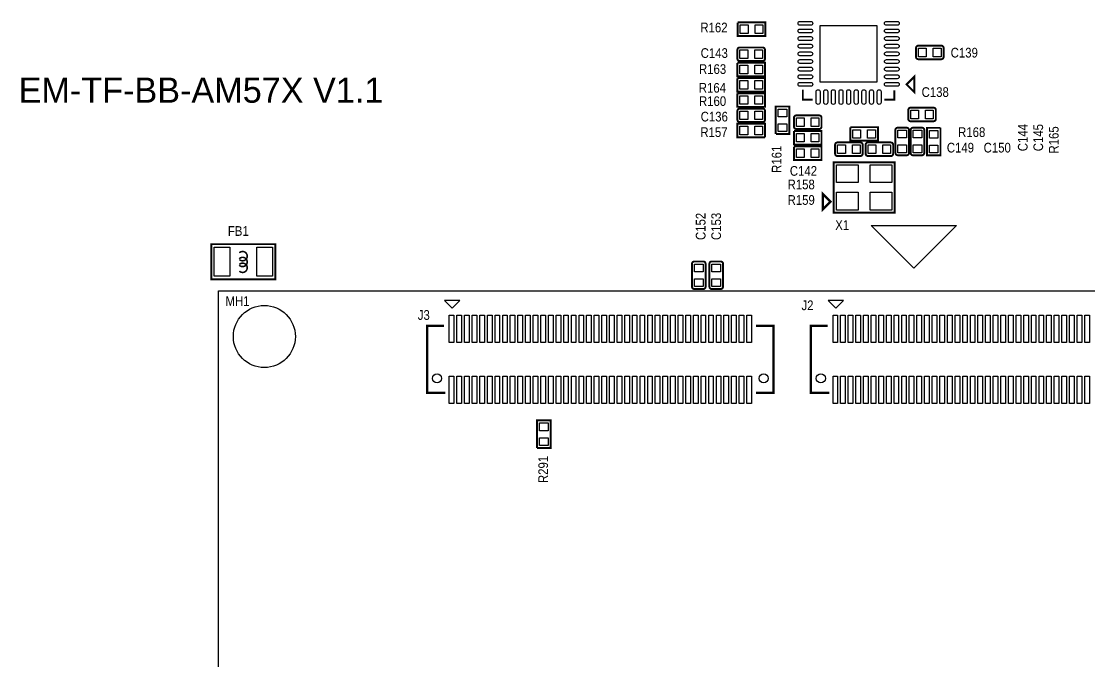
# Model space of a CAD drawing. Extents: x 0 to 228, y 0 to 175.
# Drawn here: x 74.6 to 144.6, y 89.7 to 131.7 of the extents above; entities that cross this region are included whole.
import ezdxf
from ezdxf.enums import TextEntityAlignment as Align

# ---------------------------------------------------------------- set-up
doc = ezdxf.new("R2010")
doc.units = 0
for name, color, linetype in [('BG_SILKSCREEN_TOP', 85, 'CONTINUOUS'), ('PG_SILKSCREEN_TOP', 253, 'CONTINUOUS'), ('PIN_TOP', 142, 'CONTINUOUS'), ('RD_SILKSCREEN_TOP', 142, 'CONTINUOUS')]:
    doc.layers.add(name, color=color, linetype=linetype)

msp = doc.modelspace()

# ---------------------------------------------------------------- linework, layer by layer
at = {"layer": 'BG_SILKSCREEN_TOP'}
msp.add_lwpolyline([(130.302, 118.312946), (135.89, 118.312946), (133.096, 115.518946)], close=True, dxfattribs=at)
msp.add_lwpolyline([(87.529924, 114.049048), (157.530038, 114.049048), (157.530038, 59.048904), (87.529924, 59.048904), (87.529924, 114.049048)], dxfattribs=at)
at = {"layer": 'PG_SILKSCREEN_TOP'}
for points, const_width in [([(121.55297, 131.629912), (123.356878, 131.629912), (123.356878, 130.740912), (121.55297, 130.740912), (121.55297, 131.616958)], 0.127), ([(121.531126, 128.98501), (123.335034, 128.98501), (123.335034, 128.09601), (121.531126, 128.09601), (121.531126, 128.973072)], 0.127), ([(133.118098, 127.069088), (133.118098, 128.069086), (132.617972, 127.56896), (133.118098, 127.069088)], 0.127), ([(121.531126, 127.985012), (123.335034, 127.985012), (123.335034, 127.096012), (121.531126, 127.096012), (121.531126, 127.973074)], 0.127), ([(121.531126, 126.985014), (123.335034, 126.985014), (123.335034, 126.096014), (121.531126, 126.096014), (121.531126, 126.973076)], 0.127), ([(126.468124, 126.568962), (125.817884, 126.568962), (125.817884, 127.218948)], 0.127), ([(131.818126, 127.16891), (131.818126, 126.568962), (131.167886, 126.568962)], 0.127), ([(124.042932, 124.31395), (124.042932, 126.118112), (124.931932, 126.118112), (124.931932, 124.31395), (124.055124, 124.31395)], 0.127), ([(123.335034, 124.097034), (121.531126, 124.097034), (121.531126, 124.986034), (123.335034, 124.986034), (123.335034, 124.108972)], 0.127), ([(128.931924, 124.764038), (130.736086, 124.764038), (130.736086, 123.875038), (128.931924, 123.875038), (128.931924, 124.751084)], 0.127), ([(134.837932, 124.721112), (134.837932, 122.91695), (133.948932, 122.91695), (133.948932, 124.721112), (134.824978, 124.721112)], 0.127), ([(125.23597, 124.517912), (127.039878, 124.517912), (127.039878, 123.628912), (125.23597, 123.628912), (125.23597, 124.504958)], 0.127), ([(125.23597, 123.501912), (127.039878, 123.501912), (127.039878, 122.612912), (125.23597, 122.612912), (125.23597, 123.488958)], 0.127), ([(127.833882, 122.468894), (131.833874, 122.468894), (131.833874, 119.168926), (127.833882, 119.168926), (127.833882, 122.468894)], 0.127), ([(127.131064, 119.387874), (127.131064, 120.388126), (127.630936, 119.888), (127.131064, 119.387874)], 0.150114), ([(87.053928, 117.051074), (87.053928, 114.800888), (91.254072, 114.800888), (91.254072, 117.101112), (87.053928, 117.101112), (87.053928, 117.051074)], 0.127), ([(102.298754, 111.756952), (101.198934, 111.756952), (101.198934, 107.357164), (102.39883, 107.357164)], 0.150114), ([(122.748802, 111.756952), (123.898914, 111.756952), (123.898914, 107.357164), (122.748802, 107.357164)], 0.150114), ([(127.445008, 111.756952), (126.344934, 111.756952), (126.344934, 107.35691), (127.545084, 107.35691)], 0.150114), ([(108.395008, 103.746046), (108.395008, 105.549192), (109.284008, 105.549192), (109.284008, 103.746046), (108.406946, 103.746046)], 0.127)]:
    msp.add_lwpolyline(points, dxfattribs=dict(at, const_width=const_width))
for points, const_width in [([(121.680986, 129.985008), (122.22988, 129.985008), (122.636026, 129.985008), (123.183904, 129.985008, -0.416583), (123.335034, 129.834894), (123.335034, 129.246884, -0.416808), (123.183904, 129.096008), (121.680986, 129.096008, -0.415058), (121.531126, 129.246884), (121.531126, 129.834894, -0.414824), (121.680986, 129.985008)], 0.127), ([(134.891018, 129.216912), (134.342124, 129.216912), (133.935978, 129.216912), (133.387084, 129.216912, -0.414757), (133.23697, 129.367026), (133.23697, 129.955036, -0.415188), (133.387084, 130.105912), (134.891018, 130.105912, -0.414892), (135.040878, 129.955036), (135.040878, 129.367026, -0.414459), (134.891018, 129.216912)], 0.127), ([(121.680986, 125.985016), (122.22988, 125.985016), (122.636026, 125.985016), (123.183904, 125.985016, -0.416583), (123.335034, 125.834902), (123.335034, 125.246892, -0.416808), (123.183904, 125.096016), (121.680986, 125.096016, -0.415058), (121.531126, 125.246892), (121.531126, 125.834902, -0.414824), (121.680986, 125.985016)], 0.127), ([(134.383018, 125.152912), (133.834124, 125.152912), (133.427978, 125.152912), (132.879084, 125.152912, -0.414757), (132.72897, 125.303026), (132.72897, 125.891036, -0.415188), (132.879084, 126.041912), (134.383018, 126.041912, -0.414892), (134.532878, 125.891036), (134.532878, 125.303026, -0.414459), (134.383018, 125.152912)], 0.127), ([(125.386084, 125.533912), (125.934978, 125.533912), (126.341124, 125.533912), (126.890018, 125.533912, -0.414892), (127.039878, 125.383036), (127.039878, 124.795026, -0.414459), (126.890018, 124.644912), (125.386084, 124.644912, -0.414757), (125.23597, 124.795026), (125.23597, 125.383036, -0.415188), (125.386084, 125.533912)], 0.127), ([(131.884928, 123.074938), (131.884928, 123.624086), (131.884928, 124.029978), (131.884928, 124.579126, -0.413272), (132.035042, 124.728986), (132.624068, 124.728986, -0.413765), (132.773928, 124.579126), (132.773928, 123.074938, -0.413898), (132.624068, 122.925078), (132.035042, 122.925078, -0.413404), (131.884928, 123.074938)], 0.127), ([(133.773926, 124.579126), (133.773926, 124.029978), (133.773926, 123.624086), (133.773926, 123.074938, -0.413898), (133.624066, 122.925078), (133.03504, 122.925078, -0.413404), (132.884926, 123.074938), (132.884926, 124.579126, -0.413272), (133.03504, 124.728986), (133.624066, 124.728986, -0.413765), (133.773926, 124.579126)], 0.127), ([(128.08204, 123.763024), (128.630934, 123.763024), (129.03708, 123.763024), (129.584958, 123.763024, -0.416484), (129.736088, 123.61291), (129.736088, 123.023884, -0.414793), (129.584958, 122.874024), (128.08204, 122.874024, -0.413337), (127.931926, 123.023884), (127.931926, 123.61291, -0.415023), (128.08204, 123.763024)], 0.127), ([(130.082036, 123.763024), (130.63093, 123.763024), (131.037076, 123.763024), (131.584954, 123.763024, -0.41582), (131.735068, 123.61291), (131.735068, 123.023884, -0.414128), (131.584954, 122.874024), (130.082036, 122.874024, -0.413337), (129.931922, 123.023884), (129.931922, 123.61291, -0.415023), (130.082036, 123.763024)], 0.127), ([(88.888062, 116.529104, -0.414006), (89.3191, 116.529104, -0.995605), (88.888062, 116.098066)], 0.102108), ([(88.888062, 116.148104, -0.414006), (89.3191, 116.148104, -0.995605), (88.888062, 115.717066)], 0.102108), ([(88.888062, 115.767104, -0.414006), (89.3191, 115.767104, -0.995605), (88.888062, 115.336066)], 0.102108), ([(118.555008, 114.309906), (118.555008, 114.859054), (118.555008, 115.264946), (118.555008, 115.814094, -0.414492), (118.705122, 115.963954), (119.292878, 115.963954, -0.414492), (119.442992, 115.814094), (119.442992, 114.309906, -0.414492), (119.292878, 114.160046), (118.705122, 114.160046, -0.414492), (118.555008, 114.309906)], 0.127), ([(119.696992, 114.309906), (119.696992, 114.859054), (119.696992, 115.264946), (119.696992, 115.814094, -0.415157), (119.848122, 115.963954), (120.435878, 115.963954, -0.415157), (120.587008, 115.814094), (120.587008, 114.309906, -0.415157), (120.435878, 114.160046), (119.848122, 114.160046, -0.415157), (119.696992, 114.309906)], 0.127)]:
    msp.add_lwpolyline(points, format="xyb", dxfattribs=dict(at, const_width=const_width))
for points in [[(102.828852, 112.907064), (103.328724, 113.40719), (102.328726, 113.40719)], [(127.975106, 112.907064), (128.474978, 113.406936), (127.47498, 113.406936)]]:
    msp.add_lwpolyline(points, close=True, dxfattribs=at)
at = {"layer": 'PIN_TOP'}
for points in [[(125.629289, 131.695952), (126.340235, 131.695952, -1), (126.340235, 131.441952), (125.629289, 131.441952, -1)], [(132.006467, 131.441952), (131.295521, 131.441952, -1), (131.295521, 131.695952), (132.006467, 131.695952, -1)], [(125.629289, 131.19608), (126.340235, 131.19608, -1), (126.340235, 130.94208), (125.629289, 130.94208, -1)], [(132.006467, 130.94208), (131.295521, 130.94208, -1), (131.295521, 131.19608), (132.006467, 131.19608, -1)], [(125.629289, 130.695954), (126.340235, 130.695954, -1), (126.340235, 130.441954), (125.629289, 130.441954, -1)], [(132.006467, 130.441954), (131.295521, 130.441954, -1), (131.295521, 130.695954), (132.006467, 130.695954, -1)], [(125.629289, 130.196082), (126.340235, 130.196082, -1), (126.340235, 129.942082), (125.629289, 129.942082, -1)], [(125.629289, 129.695956), (126.340235, 129.695956, -1), (126.340235, 129.441956), (125.629289, 129.441956, -1)], [(132.006467, 129.942082), (131.295521, 129.942082, -1), (131.295521, 130.196082), (132.006467, 130.196082, -1)], [(132.006467, 129.441956), (131.295521, 129.441956, -1), (131.295521, 129.695956), (132.006467, 129.695956, -1)], [(125.629289, 129.19583), (126.340235, 129.19583, -1), (126.340235, 128.94183), (125.629289, 128.94183, -1)], [(132.006467, 128.94183), (131.295521, 128.94183, -1), (131.295521, 129.19583), (132.006467, 129.19583, -1)], [(125.629289, 128.695958), (126.340235, 128.695958, -1), (126.340235, 128.441958), (125.629289, 128.441958, -1)], [(125.629289, 128.195832), (126.340235, 128.195832, -1), (126.340235, 127.941832), (125.629289, 127.941832, -1)], [(132.006467, 128.441958), (131.295521, 128.441958, -1), (131.295521, 128.695958), (132.006467, 128.695958, -1)], [(132.006467, 127.941832), (131.295521, 127.941832, -1), (131.295521, 128.195832), (132.006467, 128.195832, -1)], [(125.629289, 127.69596), (126.340235, 127.69596, -1), (126.340235, 127.44196), (125.629289, 127.44196, -1)], [(132.006467, 127.44196), (131.295521, 127.44196, -1), (131.295521, 127.69596), (132.006467, 127.69596, -1)], [(126.690882, 126.380367), (126.690882, 127.091313, -1), (126.944882, 127.091313), (126.944882, 126.380367, -1)], [(127.190754, 126.380367), (127.190754, 127.091313, -1), (127.444754, 127.091313), (127.444754, 126.380367, -1)], [(127.69088, 126.380367), (127.69088, 127.091313, -1), (127.94488, 127.091313), (127.94488, 126.380367, -1)], [(128.190752, 126.380367), (128.190752, 127.091313, -1), (128.444752, 127.091313), (128.444752, 126.380367, -1)], [(128.690878, 126.380367), (128.690878, 127.091313, -1), (128.944878, 127.091313), (128.944878, 126.380367, -1)], [(129.191004, 126.380367), (129.191004, 127.091313, -1), (129.445004, 127.091313), (129.445004, 126.380367, -1)], [(129.690876, 126.380367), (129.690876, 127.091313, -1), (129.944876, 127.091313), (129.944876, 126.380367, -1)], [(130.191002, 126.380367), (130.191002, 127.091313, -1), (130.445002, 127.091313), (130.445002, 126.380367, -1)], [(130.690874, 126.380367), (130.690874, 127.091313, -1), (130.944874, 127.091313), (130.944874, 126.380367, -1)]]:
    msp.add_lwpolyline(points, format="xyb", close=True, dxfattribs=at)
for points in [[(121.717816, 130.90525), (121.717816, 131.464304), (122.225816, 131.464304), (122.225816, 130.90525)], [(122.684032, 130.90525), (122.684032, 131.464304), (123.192032, 131.464304), (123.192032, 130.90525)], [(130.671824, 131.422902), (130.671824, 127.71501), (126.963932, 127.71501), (126.963932, 131.422902)], [(121.695972, 129.261362), (121.695972, 129.820416), (122.203972, 129.820416), (122.203972, 129.261362)], [(122.662188, 129.261362), (122.662188, 129.820416), (123.170188, 129.820416), (123.170188, 129.261362)], [(133.909816, 129.940431), (133.909816, 129.381377), (133.401816, 129.381377), (133.401816, 129.940431)], [(134.876032, 129.940431), (134.876032, 129.381377), (134.368032, 129.381377), (134.368032, 129.940431)], [(121.695972, 128.261364), (121.695972, 128.820418), (122.203972, 128.820418), (122.203972, 128.261364)], [(122.662188, 128.261364), (122.662188, 128.820418), (123.170188, 128.820418), (123.170188, 128.261364)], [(121.695972, 127.261366), (121.695972, 127.82042), (122.203972, 127.82042), (122.203972, 127.261366)], [(122.662188, 127.261366), (122.662188, 127.82042), (123.170188, 127.82042), (123.170188, 127.261366)], [(121.695972, 126.261368), (121.695972, 126.820422), (122.203972, 126.820422), (122.203972, 126.261368)], [(122.662188, 126.261368), (122.662188, 126.820422), (123.170188, 126.820422), (123.170188, 126.261368)], [(121.695972, 125.26137), (121.695972, 125.820424), (122.203972, 125.820424), (122.203972, 125.26137)], [(122.662188, 125.26137), (122.662188, 125.820424), (123.170188, 125.820424), (123.170188, 125.26137)], [(124.766451, 125.445012), (124.207397, 125.445012), (124.207397, 125.953012), (124.766451, 125.953012)], [(125.400816, 124.80925), (125.400816, 125.368304), (125.908816, 125.368304), (125.908816, 124.80925)], [(126.367032, 124.80925), (126.367032, 125.368304), (126.875032, 125.368304), (126.875032, 124.80925)], [(133.401816, 125.876431), (133.401816, 125.317377), (132.893816, 125.317377), (132.893816, 125.876431)], [(134.368032, 125.876431), (134.368032, 125.317377), (133.860032, 125.317377), (133.860032, 125.876431)], [(122.203972, 124.820553), (122.203972, 124.261499), (121.695972, 124.261499), (121.695972, 124.820553)], [(123.170188, 124.820553), (123.170188, 124.261499), (122.662188, 124.261499), (122.662188, 124.820553)], [(124.766451, 124.478796), (124.207397, 124.478796), (124.207397, 124.986796), (124.766451, 124.986796)], [(125.400816, 123.79325), (125.400816, 124.352304), (125.908816, 124.352304), (125.908816, 123.79325)], [(126.367032, 123.79325), (126.367032, 124.352304), (126.875032, 124.352304), (126.875032, 123.79325)], [(129.09677, 124.039376), (129.09677, 124.59843), (129.60477, 124.59843), (129.60477, 124.039376)], [(130.062986, 124.039376), (130.062986, 124.59843), (130.570986, 124.59843), (130.570986, 124.039376)], [(132.609463, 124.05614), (132.050409, 124.05614), (132.050409, 124.56414), (132.609463, 124.56414)], [(133.050407, 124.56414), (133.609461, 124.56414), (133.609461, 124.05614), (133.050407, 124.05614)], [(134.113397, 124.556012), (134.672451, 124.556012), (134.672451, 124.048012), (134.113397, 124.048012)], [(125.400816, 122.77725), (125.400816, 123.336304), (125.908816, 123.336304), (125.908816, 122.77725)], [(126.367032, 122.77725), (126.367032, 123.336304), (126.875032, 123.336304), (126.875032, 122.77725)], [(128.096772, 123.039378), (128.096772, 123.598432), (128.604772, 123.598432), (128.604772, 123.039378)], [(129.062988, 123.039378), (129.062988, 123.598432), (129.570988, 123.598432), (129.570988, 123.039378)], [(130.096768, 123.039378), (130.096768, 123.598432), (130.604768, 123.598432), (130.604768, 123.039378)], [(131.062984, 123.039378), (131.062984, 123.598432), (131.570984, 123.598432), (131.570984, 123.039378)], [(132.609463, 123.089924), (132.050409, 123.089924), (132.050409, 123.597924), (132.609463, 123.597924)], [(133.050407, 123.597924), (133.609461, 123.597924), (133.609461, 123.089924), (133.050407, 123.089924)], [(134.113397, 123.589796), (134.672451, 123.589796), (134.672451, 123.081796), (134.113397, 123.081796)], [(128.022858, 121.134886), (128.022858, 122.302778), (129.44475, 122.302778), (129.44475, 121.134886)], [(130.223006, 121.134886), (130.223006, 122.302778), (131.644898, 122.302778), (131.644898, 121.134886)], [(128.022858, 119.335042), (128.022858, 120.502934), (129.44475, 120.502934), (129.44475, 119.335042)], [(130.223006, 119.335042), (130.223006, 120.502934), (131.644898, 120.502934), (131.644898, 119.335042)], [(87.245952, 114.9985), (87.245952, 116.9035), (88.261952, 116.9035), (88.261952, 114.9985)], [(90.046048, 114.9985), (90.046048, 116.9035), (91.062048, 116.9035), (91.062048, 114.9985)], [(119.278527, 115.291108), (118.719473, 115.291108), (118.719473, 115.799108), (119.278527, 115.799108)], [(120.421527, 115.291108), (119.862473, 115.291108), (119.862473, 115.799108), (120.421527, 115.799108)], [(119.278527, 114.324892), (118.719473, 114.324892), (118.719473, 114.832892), (119.278527, 114.832892)], [(120.421527, 114.324892), (119.862473, 114.324892), (119.862473, 114.832892), (120.421527, 114.832892)], [(102.948867, 110.657005), (102.648893, 110.657005), (102.648893, 112.457103), (102.948867, 112.457103)], [(103.448993, 110.657005), (103.149019, 110.657005), (103.149019, 112.457103), (103.448993, 112.457103)], [(103.948865, 110.657005), (103.648891, 110.657005), (103.648891, 112.457103), (103.948865, 112.457103)], [(104.448991, 110.657005), (104.149017, 110.657005), (104.149017, 112.457103), (104.448991, 112.457103)], [(104.948863, 110.657005), (104.648889, 110.657005), (104.648889, 112.457103), (104.948863, 112.457103)], [(105.448989, 110.657005), (105.149015, 110.657005), (105.149015, 112.457103), (105.448989, 112.457103)], [(105.948861, 110.657005), (105.648887, 110.657005), (105.648887, 112.457103), (105.948861, 112.457103)], [(106.448987, 110.657005), (106.149013, 110.657005), (106.149013, 112.457103), (106.448987, 112.457103)], [(106.948859, 110.657005), (106.648885, 110.657005), (106.648885, 112.457103), (106.948859, 112.457103)], [(107.448985, 110.657005), (107.149011, 110.657005), (107.149011, 112.457103), (107.448985, 112.457103)], [(107.948857, 110.657005), (107.648883, 110.657005), (107.648883, 112.457103), (107.948857, 112.457103)], [(108.448983, 110.657005), (108.149009, 110.657005), (108.149009, 112.457103), (108.448983, 112.457103)], [(108.948855, 110.657005), (108.648881, 110.657005), (108.648881, 112.457103), (108.948855, 112.457103)], [(109.448981, 110.657005), (109.149007, 110.657005), (109.149007, 112.457103), (109.448981, 112.457103)], [(109.948853, 110.657005), (109.648879, 110.657005), (109.648879, 112.457103), (109.948853, 112.457103)], [(110.448979, 110.657005), (110.149005, 110.657005), (110.149005, 112.457103), (110.448979, 112.457103)], [(110.948851, 110.657005), (110.648877, 110.657005), (110.648877, 112.457103), (110.948851, 112.457103)], [(111.448977, 110.657005), (111.149003, 110.657005), (111.149003, 112.457103), (111.448977, 112.457103)], [(111.948849, 110.657005), (111.648875, 110.657005), (111.648875, 112.457103), (111.948849, 112.457103)], [(112.448975, 110.657005), (112.149001, 110.657005), (112.149001, 112.457103), (112.448975, 112.457103)], [(112.948847, 110.657005), (112.648873, 110.657005), (112.648873, 112.457103), (112.948847, 112.457103)], [(113.448973, 110.657005), (113.148999, 110.657005), (113.148999, 112.457103), (113.448973, 112.457103)], [(113.948845, 110.657005), (113.648871, 110.657005), (113.648871, 112.457103), (113.948845, 112.457103)], [(114.448971, 110.657005), (114.148997, 110.657005), (114.148997, 112.457103), (114.448971, 112.457103)], [(114.948843, 110.657005), (114.648869, 110.657005), (114.648869, 112.457103), (114.948843, 112.457103)], [(115.448969, 110.657005), (115.148995, 110.657005), (115.148995, 112.457103), (115.448969, 112.457103)], [(115.948841, 110.657005), (115.648867, 110.657005), (115.648867, 112.457103), (115.948841, 112.457103)], [(116.448967, 110.657005), (116.148993, 110.657005), (116.148993, 112.457103), (116.448967, 112.457103)], [(116.948839, 110.657005), (116.648865, 110.657005), (116.648865, 112.457103), (116.948839, 112.457103)], [(117.448965, 110.657005), (117.148991, 110.657005), (117.148991, 112.457103), (117.448965, 112.457103)], [(117.948837, 110.657005), (117.648863, 110.657005), (117.648863, 112.457103), (117.948837, 112.457103)], [(118.448963, 110.657005), (118.148989, 110.657005), (118.148989, 112.457103), (118.448963, 112.457103)], [(118.948835, 110.657005), (118.648861, 110.657005), (118.648861, 112.457103), (118.948835, 112.457103)], [(119.448961, 110.657005), (119.148987, 110.657005), (119.148987, 112.457103), (119.448961, 112.457103)], [(119.948833, 110.657005), (119.648859, 110.657005), (119.648859, 112.457103), (119.948833, 112.457103)], [(120.448959, 110.657005), (120.148985, 110.657005), (120.148985, 112.457103), (120.448959, 112.457103)], [(120.948831, 110.657005), (120.648857, 110.657005), (120.648857, 112.457103), (120.948831, 112.457103)], [(121.448957, 110.657005), (121.148983, 110.657005), (121.148983, 112.457103), (121.448957, 112.457103)], [(121.948829, 110.657005), (121.648855, 110.657005), (121.648855, 112.457103), (121.948829, 112.457103)], [(122.448955, 110.657005), (122.148981, 110.657005), (122.148981, 112.457103), (122.448955, 112.457103)], [(128.094867, 110.657005), (127.794893, 110.657005), (127.794893, 112.457103), (128.094867, 112.457103)], [(128.594993, 110.657005), (128.295019, 110.657005), (128.295019, 112.457103), (128.594993, 112.457103)], [(129.094865, 110.657005), (128.794891, 110.657005), (128.794891, 112.457103), (129.094865, 112.457103)], [(129.594991, 110.657005), (129.295017, 110.657005), (129.295017, 112.457103), (129.594991, 112.457103)], [(130.094863, 110.657005), (129.794889, 110.657005), (129.794889, 112.457103), (130.094863, 112.457103)], [(130.594989, 110.657005), (130.295015, 110.657005), (130.295015, 112.457103), (130.594989, 112.457103)], [(131.094861, 110.657005), (130.794887, 110.657005), (130.794887, 112.457103), (131.094861, 112.457103)], [(131.594987, 110.657005), (131.295013, 110.657005), (131.295013, 112.457103), (131.594987, 112.457103)], [(132.094859, 110.657005), (131.794885, 110.657005), (131.794885, 112.457103), (132.094859, 112.457103)], [(132.594985, 110.657005), (132.295011, 110.657005), (132.295011, 112.457103), (132.594985, 112.457103)], [(133.094857, 110.657005), (132.794883, 110.657005), (132.794883, 112.457103), (133.094857, 112.457103)], [(133.594983, 110.657005), (133.295009, 110.657005), (133.295009, 112.457103), (133.594983, 112.457103)], [(134.094855, 110.657005), (133.794881, 110.657005), (133.794881, 112.457103), (134.094855, 112.457103)], [(134.594981, 110.657005), (134.295007, 110.657005), (134.295007, 112.457103), (134.594981, 112.457103)], [(135.094853, 110.657005), (134.794879, 110.657005), (134.794879, 112.457103), (135.094853, 112.457103)], [(135.594979, 110.657005), (135.295005, 110.657005), (135.295005, 112.457103), (135.594979, 112.457103)], [(136.094851, 110.657005), (135.794877, 110.657005), (135.794877, 112.457103), (136.094851, 112.457103)], [(136.594977, 110.657005), (136.295003, 110.657005), (136.295003, 112.457103), (136.594977, 112.457103)], [(137.094849, 110.657005), (136.794875, 110.657005), (136.794875, 112.457103), (137.094849, 112.457103)], [(137.594975, 110.657005), (137.295001, 110.657005), (137.295001, 112.457103), (137.594975, 112.457103)], [(138.094847, 110.657005), (137.794873, 110.657005), (137.794873, 112.457103), (138.094847, 112.457103)], [(138.594973, 110.657005), (138.294999, 110.657005), (138.294999, 112.457103), (138.594973, 112.457103)], [(139.094845, 110.657005), (138.794871, 110.657005), (138.794871, 112.457103), (139.094845, 112.457103)], [(139.594971, 110.657005), (139.294997, 110.657005), (139.294997, 112.457103), (139.594971, 112.457103)], [(140.094843, 110.657005), (139.794869, 110.657005), (139.794869, 112.457103), (140.094843, 112.457103)], [(140.594969, 110.657005), (140.294995, 110.657005), (140.294995, 112.457103), (140.594969, 112.457103)], [(141.094841, 110.657005), (140.794867, 110.657005), (140.794867, 112.457103), (141.094841, 112.457103)], [(141.594967, 110.657005), (141.294993, 110.657005), (141.294993, 112.457103), (141.594967, 112.457103)], [(142.094839, 110.657005), (141.794865, 110.657005), (141.794865, 112.457103), (142.094839, 112.457103)], [(142.594965, 110.657005), (142.294991, 110.657005), (142.294991, 112.457103), (142.594965, 112.457103)], [(143.094837, 110.657005), (142.794863, 110.657005), (142.794863, 112.457103), (143.094837, 112.457103)], [(143.594963, 110.657005), (143.294989, 110.657005), (143.294989, 112.457103), (143.594963, 112.457103)], [(144.094835, 110.657005), (143.794861, 110.657005), (143.794861, 112.457103), (144.094835, 112.457103)], [(144.594961, 110.657005), (144.294987, 110.657005), (144.294987, 112.457103), (144.594961, 112.457103)], [(102.948867, 106.657013), (102.648893, 106.657013), (102.648893, 108.457111), (102.948867, 108.457111)], [(103.448993, 106.657013), (103.149019, 106.657013), (103.149019, 108.457111), (103.448993, 108.457111)], [(103.948865, 106.657013), (103.648891, 106.657013), (103.648891, 108.457111), (103.948865, 108.457111)], [(104.448991, 106.657013), (104.149017, 106.657013), (104.149017, 108.457111), (104.448991, 108.457111)], [(104.948863, 106.657013), (104.648889, 106.657013), (104.648889, 108.457111), (104.948863, 108.457111)], [(105.448989, 106.657013), (105.149015, 106.657013), (105.149015, 108.457111), (105.448989, 108.457111)], [(105.948861, 106.657013), (105.648887, 106.657013), (105.648887, 108.457111), (105.948861, 108.457111)], [(106.448987, 106.657013), (106.149013, 106.657013), (106.149013, 108.457111), (106.448987, 108.457111)], [(106.948859, 106.657013), (106.648885, 106.657013), (106.648885, 108.457111), (106.948859, 108.457111)], [(107.448985, 106.657013), (107.149011, 106.657013), (107.149011, 108.457111), (107.448985, 108.457111)], [(107.948857, 106.657013), (107.648883, 106.657013), (107.648883, 108.457111), (107.948857, 108.457111)], [(108.448983, 106.657013), (108.149009, 106.657013), (108.149009, 108.457111), (108.448983, 108.457111)], [(108.948855, 106.657013), (108.648881, 106.657013), (108.648881, 108.457111), (108.948855, 108.457111)], [(109.448981, 106.657013), (109.149007, 106.657013), (109.149007, 108.457111), (109.448981, 108.457111)], [(109.948853, 106.657013), (109.648879, 106.657013), (109.648879, 108.457111), (109.948853, 108.457111)], [(110.448979, 106.657013), (110.149005, 106.657013), (110.149005, 108.457111), (110.448979, 108.457111)], [(110.948851, 106.657013), (110.648877, 106.657013), (110.648877, 108.457111), (110.948851, 108.457111)], [(111.448977, 106.657013), (111.149003, 106.657013), (111.149003, 108.457111), (111.448977, 108.457111)], [(111.948849, 106.657013), (111.648875, 106.657013), (111.648875, 108.457111), (111.948849, 108.457111)], [(112.448975, 106.657013), (112.149001, 106.657013), (112.149001, 108.457111), (112.448975, 108.457111)], [(112.948847, 106.657013), (112.648873, 106.657013), (112.648873, 108.457111), (112.948847, 108.457111)], [(113.448973, 106.657013), (113.148999, 106.657013), (113.148999, 108.457111), (113.448973, 108.457111)], [(113.948845, 106.657013), (113.648871, 106.657013), (113.648871, 108.457111), (113.948845, 108.457111)], [(114.448971, 106.657013), (114.148997, 106.657013), (114.148997, 108.457111), (114.448971, 108.457111)], [(114.948843, 106.657013), (114.648869, 106.657013), (114.648869, 108.457111), (114.948843, 108.457111)], [(115.448969, 106.657013), (115.148995, 106.657013), (115.148995, 108.457111), (115.448969, 108.457111)], [(115.948841, 106.657013), (115.648867, 106.657013), (115.648867, 108.457111), (115.948841, 108.457111)], [(116.448967, 106.657013), (116.148993, 106.657013), (116.148993, 108.457111), (116.448967, 108.457111)], [(116.948839, 106.657013), (116.648865, 106.657013), (116.648865, 108.457111), (116.948839, 108.457111)], [(117.448965, 106.657013), (117.148991, 106.657013), (117.148991, 108.457111), (117.448965, 108.457111)], [(117.948837, 106.657013), (117.648863, 106.657013), (117.648863, 108.457111), (117.948837, 108.457111)], [(118.448963, 106.657013), (118.148989, 106.657013), (118.148989, 108.457111), (118.448963, 108.457111)], [(118.948835, 106.657013), (118.648861, 106.657013), (118.648861, 108.457111), (118.948835, 108.457111)], [(119.448961, 106.657013), (119.148987, 106.657013), (119.148987, 108.457111), (119.448961, 108.457111)], [(119.948833, 106.657013), (119.648859, 106.657013), (119.648859, 108.457111), (119.948833, 108.457111)], [(120.448959, 106.657013), (120.148985, 106.657013), (120.148985, 108.457111), (120.448959, 108.457111)], [(120.948831, 106.657013), (120.648857, 106.657013), (120.648857, 108.457111), (120.948831, 108.457111)], [(121.448957, 106.657013), (121.148983, 106.657013), (121.148983, 108.457111), (121.448957, 108.457111)], [(121.948829, 106.657013), (121.648855, 106.657013), (121.648855, 108.457111), (121.948829, 108.457111)], [(122.448955, 106.657013), (122.148981, 106.657013), (122.148981, 108.457111), (122.448955, 108.457111)], [(128.094867, 106.657013), (127.794893, 106.657013), (127.794893, 108.457111), (128.094867, 108.457111)], [(128.594993, 106.657013), (128.295019, 106.657013), (128.295019, 108.457111), (128.594993, 108.457111)], [(129.094865, 106.657013), (128.794891, 106.657013), (128.794891, 108.457111), (129.094865, 108.457111)], [(129.594991, 106.657013), (129.295017, 106.657013), (129.295017, 108.457111), (129.594991, 108.457111)], [(130.094863, 106.657013), (129.794889, 106.657013), (129.794889, 108.457111), (130.094863, 108.457111)], [(130.594989, 106.657013), (130.295015, 106.657013), (130.295015, 108.457111), (130.594989, 108.457111)], [(131.094861, 106.657013), (130.794887, 106.657013), (130.794887, 108.457111), (131.094861, 108.457111)], [(131.594987, 106.657013), (131.295013, 106.657013), (131.295013, 108.457111), (131.594987, 108.457111)], [(132.094859, 106.657013), (131.794885, 106.657013), (131.794885, 108.457111), (132.094859, 108.457111)], [(132.594985, 106.657013), (132.295011, 106.657013), (132.295011, 108.457111), (132.594985, 108.457111)], [(133.094857, 106.657013), (132.794883, 106.657013), (132.794883, 108.457111), (133.094857, 108.457111)], [(133.594983, 106.657013), (133.295009, 106.657013), (133.295009, 108.457111), (133.594983, 108.457111)], [(134.094855, 106.657013), (133.794881, 106.657013), (133.794881, 108.457111), (134.094855, 108.457111)], [(134.594981, 106.657013), (134.295007, 106.657013), (134.295007, 108.457111), (134.594981, 108.457111)], [(135.094853, 106.657013), (134.794879, 106.657013), (134.794879, 108.457111), (135.094853, 108.457111)], [(135.594979, 106.657013), (135.295005, 106.657013), (135.295005, 108.457111), (135.594979, 108.457111)], [(136.094851, 106.657013), (135.794877, 106.657013), (135.794877, 108.457111), (136.094851, 108.457111)], [(136.594977, 106.657013), (136.295003, 106.657013), (136.295003, 108.457111), (136.594977, 108.457111)], [(137.094849, 106.657013), (136.794875, 106.657013), (136.794875, 108.457111), (137.094849, 108.457111)], [(137.594975, 106.657013), (137.295001, 106.657013), (137.295001, 108.457111), (137.594975, 108.457111)], [(138.094847, 106.657013), (137.794873, 106.657013), (137.794873, 108.457111), (138.094847, 108.457111)], [(138.594973, 106.657013), (138.294999, 106.657013), (138.294999, 108.457111), (138.594973, 108.457111)], [(139.094845, 106.657013), (138.794871, 106.657013), (138.794871, 108.457111), (139.094845, 108.457111)], [(139.594971, 106.657013), (139.294997, 106.657013), (139.294997, 108.457111), (139.594971, 108.457111)], [(140.094843, 106.657013), (139.794869, 106.657013), (139.794869, 108.457111), (140.094843, 108.457111)], [(140.594969, 106.657013), (140.294995, 106.657013), (140.294995, 108.457111), (140.594969, 108.457111)], [(141.094841, 106.657013), (140.794867, 106.657013), (140.794867, 108.457111), (141.094841, 108.457111)], [(141.594967, 106.657013), (141.294993, 106.657013), (141.294993, 108.457111), (141.594967, 108.457111)], [(142.094839, 106.657013), (141.794865, 106.657013), (141.794865, 108.457111), (142.094839, 108.457111)], [(142.594965, 106.657013), (142.294991, 106.657013), (142.294991, 108.457111), (142.594965, 108.457111)], [(143.094837, 106.657013), (142.794863, 106.657013), (142.794863, 108.457111), (143.094837, 108.457111)], [(143.594963, 106.657013), (143.294989, 106.657013), (143.294989, 108.457111), (143.594963, 108.457111)], [(144.094835, 106.657013), (143.794861, 106.657013), (143.794861, 108.457111), (144.094835, 108.457111)], [(144.594961, 106.657013), (144.294987, 106.657013), (144.294987, 108.457111), (144.594961, 108.457111)], [(109.118527, 104.877108), (108.559473, 104.877108), (108.559473, 105.385108), (109.118527, 105.385108)], [(109.118527, 103.910892), (108.559473, 103.910892), (108.559473, 104.418892), (109.118527, 104.418892)]]:
    msp.add_lwpolyline(points, close=True, dxfattribs=at)
for centre, radius in [((90.529918, 111.049054), 2.032), ((101.84892, 108.307124), 0.299974), ((123.248928, 108.307124), 0.299974), ((126.99492, 108.307124), 0.299974)]:
    msp.add_circle(centre, radius, dxfattribs=at)

# ---------------------------------------------------------------- texts
at = {"layer": 'BG_SILKSCREEN_TOP', "width": 1.015077}
msp.add_text('EM-TF-BB-AM57X V1.1', height=1.651, dxfattribs=at).set_placement((74.422, 126.365))
at = {"layer": 'RD_SILKSCREEN_TOP', "width": 0.8784}
for s, p in [('R162', (119.102124, 130.97891)), ('R163', (119.009922, 128.252474)), ('R164', (118.999, 127.0254)), ('R160', (119.009922, 126.150878)), ('R157', (119.102124, 124.12091)), ('R168', (135.993124, 124.12091)), ('R158', (124.817124, 120.69191)), ('R159', (124.817124, 119.67591)), ('X1', (127.9398, 118.0338)), ('FB1', (88.139016, 117.64391)), ('MH1', (87.9856, 113.0554)), ('J2', (125.73, 112.776)), ('J3', (100.584, 112.141))]:
    msp.add_text(s, height=0.635, dxfattribs=at).set_placement(p)
for s, p in [('C143', (120.015, 129.30251)), ('C139', (136.398, 129.32791)), ('C138', (134.493, 126.746)), ('C136', (120.015, 125.13691)), ('C149', (136.144, 123.10491)), ('C150', (138.557, 123.10491)), ('C142', (125.857, 121.58091))]:
    msp.add_text(s, height=0.635, dxfattribs=at).set_placement(p, align=Align.CENTER)
for s, p in [('C144', (140.54709, 124.079)), ('C145', (141.56309, 124.079)), ('C152', (119.43969, 118.2624)), ('C153', (120.45569, 118.2624))]:
    msp.add_text(s, height=0.635, rotation=90, dxfattribs=at).set_placement(p, align=Align.CENTER)
for s, p in [('R165', (142.57909, 123.039124)), ('R161', (124.41809, 121.769124)), ('R291', (109.1184, 101.4476))]:
    msp.add_text(s, height=0.635, rotation=90, dxfattribs=at).set_placement(p)

doc.saveas('drawing.dxf')
